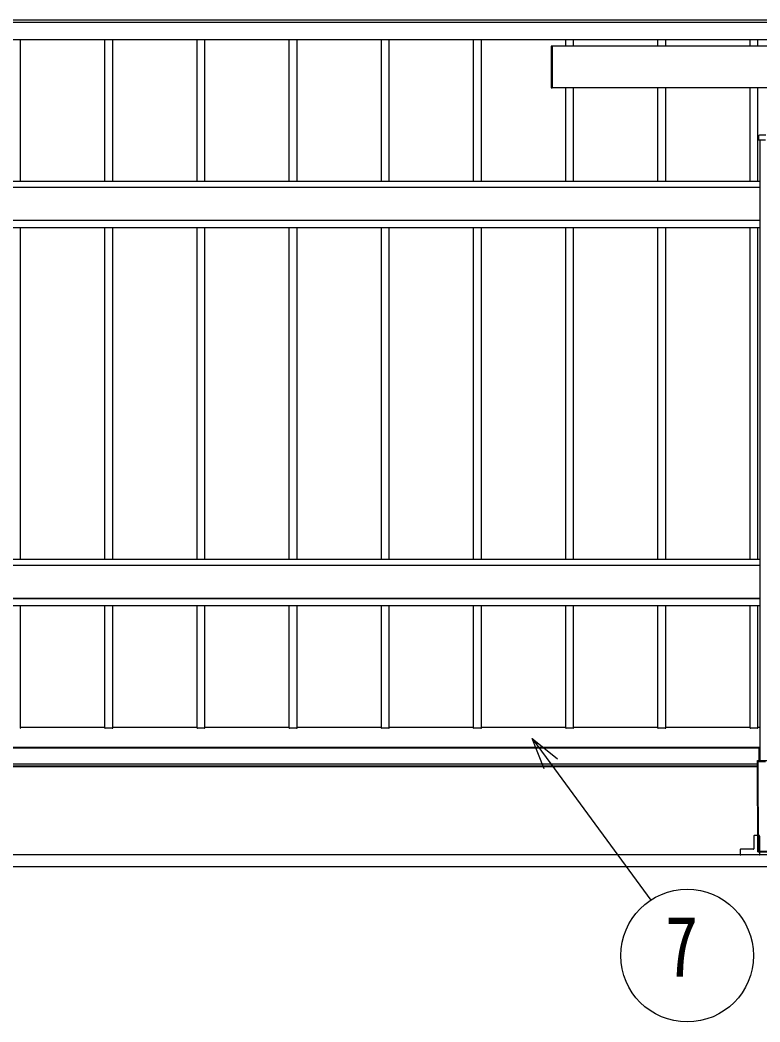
# Model space of a CAD drawing. Units: millimetres, scale not verified. Extents: x -16820 to 16820, y -11881 to 11886.
# Drawn here: x -6262 to -4656, y -128 to 2047 of the extents above; entities that cross this region are included whole.
import ezdxf
from ezdxf.enums import TextEntityAlignment as Align

# ---------------------------------------------------------------- set-up
doc = ezdxf.new("R2010")
doc.units = ezdxf.units.MM
doc.header["$LTSCALE"] = 40
doc.layers.add('0-6_YKK_A1', color=4, linetype='Continuous')
doc.layers.add('0-7_YKK_D', color=6, linetype='Continuous')
doc.styles.add('ＭＳ ゴシック', font='')
doc.styles.get('ＭＳ ゴシック').set_extended_font_data('MS Gothic')

msp = doc.modelspace()

# ---------------------------------------------------------------- linework, layer by layer
at = {"layer": '0-6_YKK_A1'}
for p, q in [((-3676.42, 2046.71), (-9068.92, 2046.71)), ((-3676.42, 2046.71), (-9068.92, 2046.71)), ((-3676.42, 2041.71), (-9068.92, 2041.71)), ((-9049.92, 2004.78), (-3699.92, 2004.78)), ((-6260.92, 1696.28), (-6260.92, 2004.78)), ((-6077.92, 1696.28), (-6077.92, 2004.78)), ((-6060.92, 1696.28), (-6060.92, 2004.78)), ((-5877.92, 1696.28), (-5877.92, 2004.78)), ((-5860.92, 1696.28), (-5860.92, 2004.78)), ((-5677.92, 1696.28), (-5677.92, 2004.78)), ((-5660.92, 1696.28), (-5660.92, 2004.78)), ((-5477.92, 1696.28), (-5477.92, 2004.78)), ((-5460.92, 1696.28), (-5460.92, 2004.78)), ((-5277.92, 1696.28), (-5277.92, 2004.78)), ((-5260.92, 1696.28), (-5260.92, 2004.78)), ((-5077.92, 1989.78), (-5077.92, 2004.78)), ((-5060.92, 1989.78), (-5060.92, 2004.78)), ((-4877.92, 1989.78), (-4877.92, 2004.78)), ((-4860.92, 1989.78), (-4860.92, 2004.78)), ((-4677.92, 1989.78), (-4677.92, 2004.78)), ((-4660.92, 1989.78), (-4660.92, 2004.78)), ((-5109.41, 1989.19), (-5109.41, 1900.38)), ((-5106.91, 1990.28), (-5108.48, 1990.19)), ((-5106.91, 1989.29), (-5106.91, 1990.28)), ((-4056.91, 1899.78), (-5106.91, 1899.78)), ((-5077.92, 1696.28), (-5077.92, 1899.78)), ((-5060.92, 1696.28), (-5060.92, 1899.78)), ((-4877.92, 1696.28), (-4877.92, 1899.78)), ((-4860.92, 1696.28), (-4860.92, 1899.78)), ((-4677.92, 1696.28), (-4677.92, 1899.78)), ((-4660.92, 1696.28), (-4660.92, 1899.78)), ((-4659.29, 1787.07), (-4644.28, 1787.07)), ((-4643.75, 1796.57), (-4657.33, 1796.57)), ((-4656.92, 1787.07), (-4656.92, 439.57)), ((-4656.92, 1696.28), (-8092.92, 1696.28)), ((-4656.92, 1696.28), (-8092.92, 1696.28)), ((-4656.92, 1683.29), (-8092.92, 1683.29)), ((-4656.92, 1611.53), (-8092.92, 1611.53)), ((-8092.92, 1596.37), (-4656.92, 1596.37)), ((-6260.92, 876.21), (-6260.92, 1596.37)), ((-6077.92, 876.21), (-6077.92, 1596.37)), ((-6060.92, 876.21), (-6060.92, 1596.37)), ((-5877.92, 876.21), (-5877.92, 1596.37)), ((-5860.92, 876.21), (-5860.92, 1596.37)), ((-5677.92, 876.21), (-5677.92, 1596.37)), ((-5660.92, 876.21), (-5660.92, 1596.37)), ((-5477.92, 876.21), (-5477.92, 1596.37)), ((-5460.92, 876.21), (-5460.92, 1596.37)), ((-5277.92, 876.21), (-5277.92, 1596.37)), ((-5260.92, 876.21), (-5260.92, 1596.37)), ((-5077.92, 876.21), (-5077.92, 1596.37)), ((-5060.92, 876.21), (-5060.92, 1596.37)), ((-4877.92, 876.21), (-4877.92, 1596.37)), ((-4860.92, 876.21), (-4860.92, 1596.37)), ((-4677.92, 876.21), (-4677.92, 1596.37)), ((-4660.92, 876.21), (-4660.92, 1596.37)), ((-4656.92, 876.21), (-8092.92, 876.21)), ((-4656.92, 876.21), (-8092.92, 876.21)), ((-4656.92, 863.22), (-8092.92, 863.22)), ((-8092.92, 791.49), (-4656.92, 791.49)), ((-4656.92, 791.45), (-8092.92, 791.45)), ((-8092.92, 776.29), (-4656.92, 776.29)), ((-6260.92, 509.79), (-6260.92, 776.29)), ((-6077.92, 509.79), (-6077.92, 776.29)), ((-6060.92, 509.79), (-6060.92, 776.29)), ((-5877.92, 509.79), (-5877.92, 776.29)), ((-5860.92, 509.79), (-5860.92, 776.29)), ((-5677.92, 509.79), (-5677.92, 776.29)), ((-5660.92, 509.79), (-5660.92, 776.29)), ((-5477.92, 509.79), (-5477.92, 776.29)), ((-5460.92, 509.79), (-5460.92, 776.29)), ((-5277.92, 509.79), (-5277.92, 776.29)), ((-5260.92, 509.79), (-5260.92, 776.29)), ((-5077.92, 509.79), (-5077.92, 776.29)), ((-5060.92, 509.79), (-5060.92, 776.29)), ((-4877.92, 509.79), (-4877.92, 776.29)), ((-4860.92, 509.79), (-4860.92, 776.29)), ((-4677.92, 509.79), (-4677.92, 776.29)), ((-4660.92, 509.79), (-4660.92, 776.29)), ((-6078.22, 511.43), (-6260.92, 511.43)), ((-6061.92, 509.74), (-6076.92, 509.74)), ((-5878.22, 511.43), (-6060.92, 511.43)), ((-5861.92, 509.74), (-5876.92, 509.74)), ((-5678.22, 511.43), (-5860.92, 511.43)), ((-5661.92, 509.74), (-5676.92, 509.74)), ((-5478.22, 511.43), (-5660.92, 511.43)), ((-5461.92, 509.74), (-5476.92, 509.74)), ((-5278.22, 511.43), (-5460.92, 511.43)), ((-5261.92, 509.74), (-5276.92, 509.74)), ((-5078.22, 511.43), (-5260.92, 511.43)), ((-5061.92, 509.74), (-5076.92, 509.74)), ((-4878.22, 511.43), (-5060.92, 511.43)), ((-4861.92, 509.74), (-4876.92, 509.74)), ((-4678.22, 511.43), (-4860.92, 511.43)), ((-4661.92, 509.74), (-4676.92, 509.74)), ((-4656.92, 511.43), (-4660.92, 511.43)), ((-4656.92, 468.02), (-8092.92, 468.02)), ((-4656.92, 467.91), (-8092.92, 467.91)), ((-4656.92, 466.78), (-8092.92, 466.78)), ((-4657.92, 466.78), (-8092.92, 466.78)), ((-4657.92, 466.73), (-8091.92, 466.73)), ((-4657.92, 466.2), (-8091.92, 466.2)), ((-4657.92, 439.57), (-4657.92, 466.78)), ((-4657.92, 466.2), (-4657.92, 466.73)), ((-4657.92, 439.57), (-4657.92, 466.2)), ((-4661.17, 241.16), (-4661.81, 439.57)), ((-4661.81, 439.57), (-4640.55, 439.57)), ((-4661.81, 439.57), (-4661.36, 438.73)), ((-4661.17, 241.16), (-4661.81, 439.57)), ((-4661.81, 439.57), (-4640.55, 439.57)), ((-4661.36, 438.73), (-4660.72, 241.23)), ((-4660.35, 437.73), (-4661.35, 438.73)), ((-4643.04, 438.73), (-4661.35, 438.73)), ((-4659.73, 242.23), (-4660.35, 437.73)), ((-4660.35, 437.73), (-4643.97, 437.73)), ((-4661.77, 427.19), (-8088.07, 427.19)), ((-8088.07, 426.72), (-4661.77, 426.72)), ((-4661.78, 432.05), (-8088.06, 432.05)), ((-4661.78, 431.73), (-8088.06, 431.73)), ((-4661.78, 431.7), (-8088.06, 431.7)), ((-4661.78, 431.39), (-8088.06, 431.39)), ((-4669.43, 275.95), (-4669.43, 247.95)), ((-4658.12, 276.95), (-4668.43, 276.95)), ((-4657.12, 275.45), (-4657.12, 275.95)), ((-4657.12, 275.45), (-4657.12, 235.64)), ((-4699.43, 245.95), (-4699.43, 235.64)), ((-4670.42, 246.95), (-4698.43, 246.95)), ((-4661.17, 241.16), (-4660.73, 241.23)), ((-4562.67, 241.16), (-4661.17, 241.16)), ((-4660.73, 241.23), (-4563.12, 241.23)), ((-4659.73, 242.23), (-4660.72, 241.23)), ((-4564.11, 242.23), (-4659.73, 242.23)), ((-3680.49, 234.64), (-9069.42, 234.64)), ((-4698.42, 234.64), (-4697.93, 234.64)), ((-4697.93, 234.64), (-4697.62, 234.64)), ((-4658.12, 234.64), (-4697.62, 234.64)), ((-9069.42, 209.64), (-3680.49, 209.64))]:
    msp.add_line(p, q, dxfattribs=at)
for points in [[(-5108.48, 1899.38), (-5106.91, 1899.28), (-5106.91, 1900.28), (-5106.91, 1989.29)], [(-4056.91, 1989.78), (-5106.91, 1989.78), (-5106.91, 1899.78)], [(-4659.33, 1794.7), (-4659.79, 1787.07), (-4659.29, 1787.07)], [(-4657.92, 466.73), (-4657.92, 466.78), (-4657.92, 466.78)]]:
    msp.add_lwpolyline(points, dxfattribs=at)
for centre, radius, start, end in [((-5108.41, 1989.19), 1, 93.5, 180), ((-5108.41, 1900.38), 1, 180, 266.5), ((-4657.33, 1794.57), 2, 90, 176.5), ((-6261.67, 514.55), 4.82, 267.0366, 278.95519), ((-6078.15, 509.99), 1.45, 81.04481, 92.9634), ((-6077.17, 514.55), 4.82, 261.04481, 272.9634), ((-6061.67, 514.55), 4.82, 267.0366, 278.95519), ((-5878.15, 509.99), 1.45, 81.04481, 92.9634), ((-5877.17, 514.55), 4.82, 261.04481, 272.9634), ((-5861.67, 514.55), 4.82, 267.0366, 278.95519), ((-5678.15, 509.99), 1.45, 81.04481, 92.9634), ((-5677.17, 514.55), 4.82, 261.04481, 272.9634), ((-5661.67, 514.55), 4.82, 267.0366, 278.95519), ((-5478.15, 509.99), 1.45, 81.04481, 92.9634), ((-5477.17, 514.55), 4.82, 261.04481, 272.9634), ((-5461.67, 514.55), 4.82, 267.0366, 278.95519), ((-5278.15, 509.99), 1.45, 81.04481, 92.9634), ((-5277.17, 514.55), 4.82, 261.04481, 272.9634), ((-5261.67, 514.55), 4.82, 267.0366, 278.95519), ((-5078.15, 509.99), 1.45, 81.04481, 92.9634), ((-5077.17, 514.55), 4.82, 261.04481, 272.9634), ((-5061.67, 514.55), 4.82, 267.0366, 278.95519), ((-4878.15, 509.99), 1.45, 81.04481, 92.9634), ((-4877.17, 514.55), 4.82, 261.04481, 272.9634), ((-4861.67, 514.55), 4.82, 267.0366, 278.95519), ((-4678.15, 509.99), 1.45, 81.04481, 92.9634), ((-4677.17, 514.55), 4.82, 261.04481, 272.9634), ((-4661.67, 514.55), 4.82, 267.0366, 278.95519), ((-4658.12, 235.64), 1, 270, 360)]:
    msp.add_arc(centre, radius, start, end, dxfattribs=at)
for centre, major_axis, ratio, start_param, end_param in [((-4661.81, 439.07), (-0.002, 0.5), 0.061078, 6.1695427, 6.2219864), ((-4660.36, 438.74), (1, 0), 0.113935, 3.2029649, 3.2554086), ((-4668.42, 275.95), (-0.71, 0.71), 0.99628, 5.4996506, 7.06672), ((-4658.12, 275.95), (0, -1), 0.998135, 1.5707963, 3.1415927), ((-4698.42, 245.95), (-0.71, 0.71), 0.99628, 5.4996506, 7.06672), ((-4670.43, 247.95), (0.71, -0.71), 0.99628, 5.4996506, 7.06672), ((-4660.67, 241.16), (0.5, 0), 0.008727, 3.0806179, 3.1328939), ((-4660.73, 242.23), (0, 1), 0.061078, 3.1501231, 3.2023991), ((-4698.42, 235.64), (1, 0), 0.998135, 3.1415927, 4.712389)]:
    msp.add_ellipse(centre, major_axis=major_axis, ratio=ratio, start_param=start_param, end_param=end_param, dxfattribs=at)
at = {"layer": '0-7_YKK_D'}
for points in [[(-5124.82, 421.42), (-5150.31, 487.04), (-5095.42, 442.95)], [(-5150.31, 487.04), (-5110.12, 432.18), (-4893.45, 136.46)]]:
    msp.add_lwpolyline(points, dxfattribs=at)
msp.add_circle((-4814.25, 16.19), 144, dxfattribs=at)

# ---------------------------------------------------------------- texts
at = {"layer": '0-7_YKK_D', "style": 'ＭＳ ゴシック', "width": 0.8}
msp.add_text('7', height=132, dxfattribs=at).set_placement((-4862.25, -69.01), align=Align.BOTTOM_LEFT)

doc.saveas('drawing.dxf')
